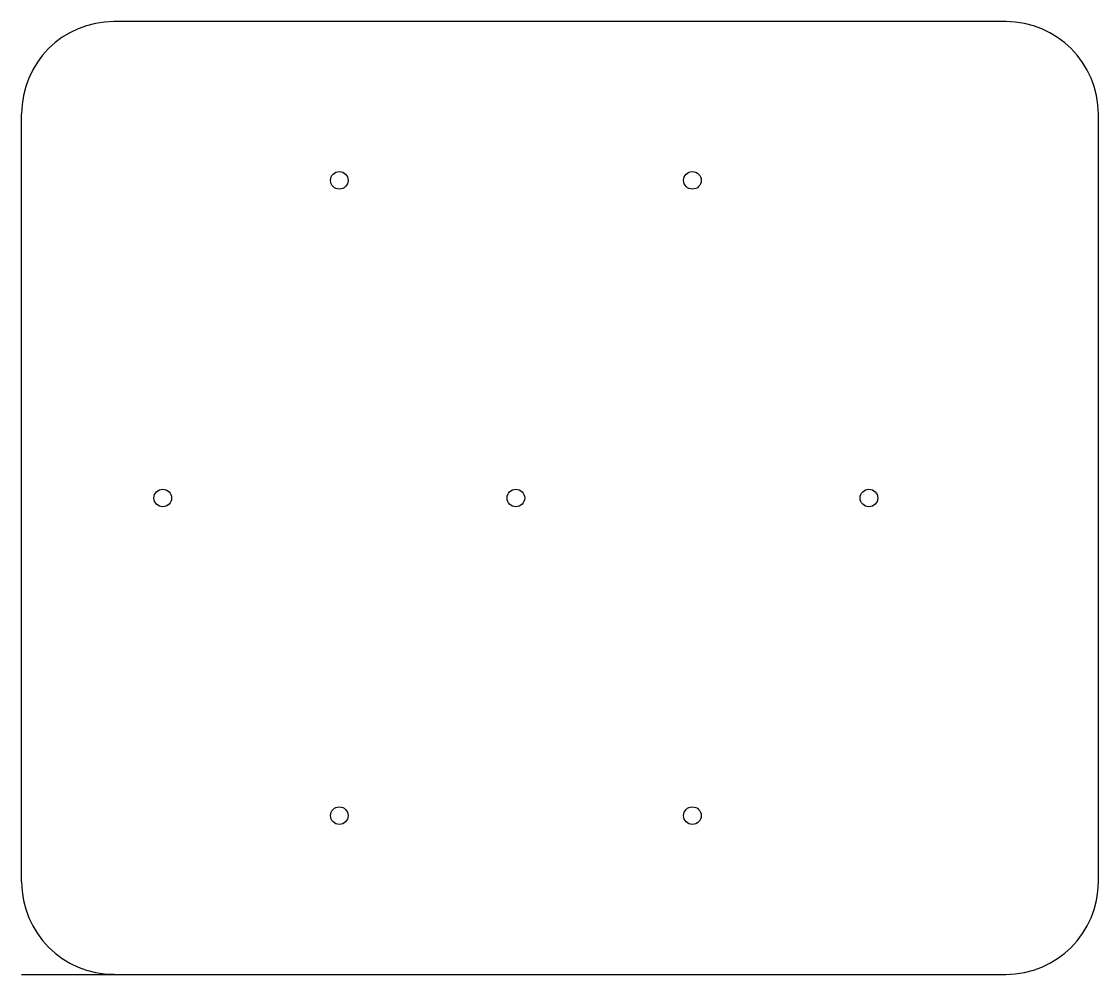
# Model space of a CAD drawing. Header units: inches. Extents: x -6.2 to 9.1, y -6.8 to 6.8.
import ezdxf

# ---------------------------------------------------------------- set-up
doc = ezdxf.new("R2010")
doc.units = ezdxf.units.IN
doc.header["$MEASUREMENT"] = 0

msp = doc.modelspace()

# ---------------------------------------------------------------- linework, layer by layer
at = {"color": 7, "linetype": 'Continuous', "lineweight": 25}
for p, q in [((7.75, 6.75), (-4.8775, 6.75)), ((-6.1875, -5.4375), (-6.1875, 5.44)), ((9.0625, -5.4375), (9.0625, 5.4375)), ((-6.1875, -6.75), (-4.8775, -6.7475)), ((-6.1875, -6.75), (7.75, -6.75))]:
    msp.add_line(p, q, dxfattribs=at)
for centre in [(-1.6875, 4.5), (3.3125, 4.5), (-4.1875, 0), (0.8125, 0), (5.8125, 0), (-1.6875, -4.5), (3.3125, -4.5)]:
    msp.add_circle(centre, 0.125, dxfattribs=at)
for centre, radius, start, end in [((-4.8775, 5.44), 1.31, 90, 180), ((7.75, 5.4375), 1.3125, 0, 90), ((-4.8775, -5.4375), 1.31, 180, 270), ((7.75, -5.4375), 1.3125, 270, 0)]:
    msp.add_arc(centre, radius, start, end, dxfattribs=at)

doc.saveas('drawing.dxf')
